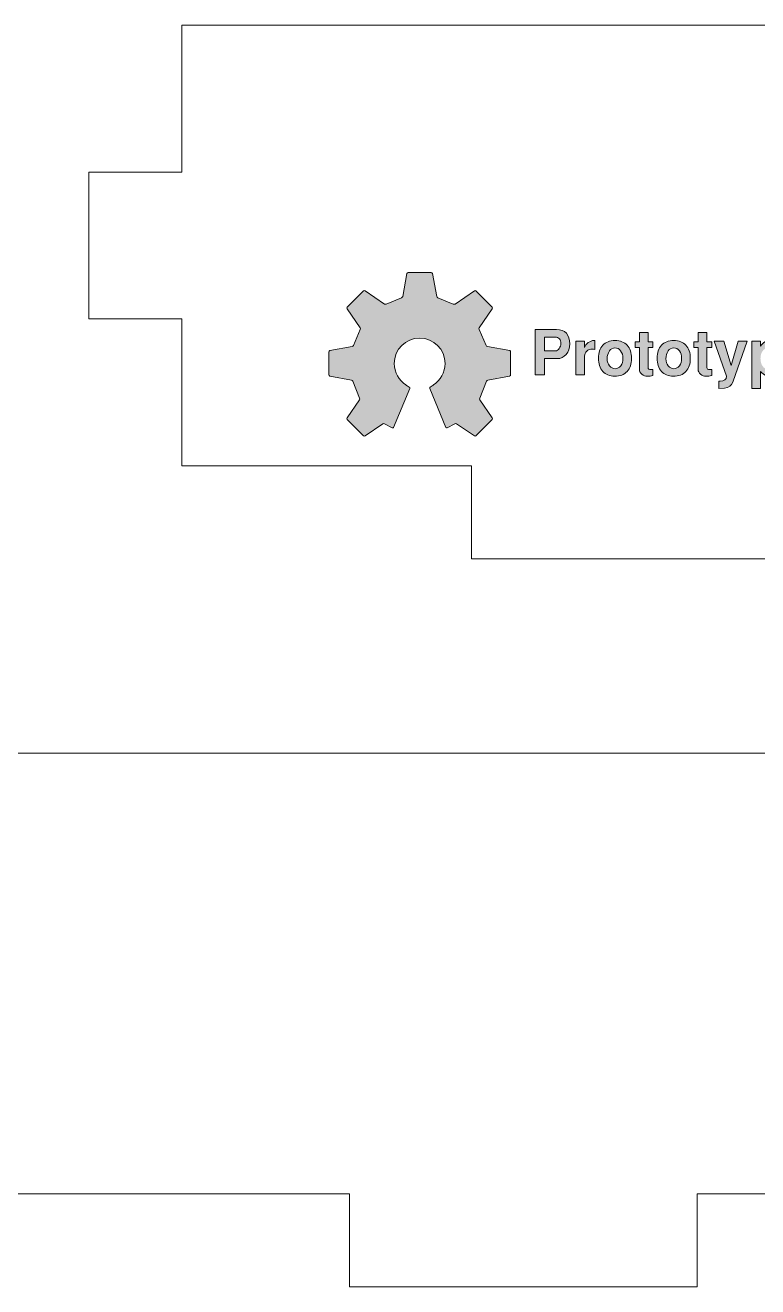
# Model space of a CAD drawing. Header units: inches. Extents: x 0.7 to 10.9, y -10.9 to -0.5.
# Drawn here: x 5.935 to 7.407, y -10.94 to -8.403 of the extents above; entities that cross this region are included whole.
import ezdxf

# ---------------------------------------------------------------- set-up
doc = ezdxf.new("R2010")
doc.units = ezdxf.units.IN
doc.header["$MEASUREMENT"] = 0
doc.layers.add('Layer 1', color=7, linetype='Continuous')

# ---------------------------------------------------------------- blocks, each defined once
blk = doc.blocks.new('block 3')
at = {"layer": 'Layer 1', "color": 7, "lineweight": 5, "true_color": 0xffffff}
blk.add_lwpolyline([(6.8321, -9.4761), (7.4399, -9.4761)], dxfattribs=at)
blk = doc.blocks.new('block 5')
at = {"layer": 'Layer 1', "color": 7, "lineweight": 5, "true_color": 0xffffff}
for points in [[(5.8882, -10.7529), (6.5868, -10.7529)], [(6.5868, -10.9398), (6.5868, -10.7529)], [(7.2855, -10.7529), (7.9842, -10.7529)], [(7.2855, -10.9398), (7.2855, -10.7529)], [(7.2855, -10.9398), (6.5868, -10.9398)]]:
    blk.add_lwpolyline(points, dxfattribs=at)
blk = doc.blocks.new('block 4')
at = {"layer": 'Layer 1', "color": 7, "lineweight": 5, "true_color": 0xffffff}
blk.add_lwpolyline([(8.3973, -9.867), (2.6802, -9.867)], dxfattribs=at)
at = {"layer": 'Layer 1'}
blk.add_blockref('block 5', (0, 0), dxfattribs=at)
blk = doc.blocks.new('block 19')
at = {"layer": 'Layer 1', "true_color": 0xed1f24}
h = blk.add_hatch(color=240, dxfattribs=at)
h.dxf.hatch_style = 2
edge = h.paths.add_edge_path()
edge.add_spline(control_points=[(7.0297, -9.0441), (7.0297, -9.0525), (7.0272, -9.0596), (7.0222, -9.0652), (7.0172, -9.0708), (7.0114, -9.0736), (7.0049, -9.0736), (7.0049, -9.0736), (6.9788, -9.0736), (6.9788, -9.0736), (6.9788, -9.0736), (6.9788, -9.1061), (6.9788, -9.1061), (6.9788, -9.1061), (6.9601, -9.1061), (6.9601, -9.1061), (6.9601, -9.1061), (6.9601, -9.015), (6.9601, -9.015), (6.9601, -9.015), (7.0029, -9.015), (7.0029, -9.015), (7.0118, -9.015), (7.0184, -9.0176), (7.0229, -9.0227), (7.0274, -9.0279), (7.0297, -9.035), (7.0297, -9.0441)], knot_values=[0, 0, 0, 0, 1, 1, 1, 2, 2, 2, 3, 3, 3, 4, 4, 4, 5, 5, 5, 6, 6, 6, 7, 7, 7, 8, 8, 8, 9, 9, 9, 9], degree=3, periodic=1)
edge = h.paths.add_edge_path()
edge.add_spline(control_points=[(7.0116, -9.043), (7.0116, -9.0393), (7.0106, -9.0362), (7.0086, -9.034), (7.0066, -9.0317), (7.0038, -9.0306), (7.0002, -9.0306), (7.0002, -9.0306), (6.9788, -9.0306), (6.9788, -9.0306), (6.9788, -9.0306), (6.9788, -9.058), (6.9788, -9.058), (6.9788, -9.058), (7.0007, -9.058), (7.0007, -9.058), (7.0037, -9.058), (7.0063, -9.0564), (7.0084, -9.0531), (7.0105, -9.0501), (7.0116, -9.0467), (7.0116, -9.043)], knot_values=[0, 0, 0, 0, 1, 1, 1, 2, 2, 2, 3, 3, 3, 4, 4, 4, 5, 5, 5, 6, 6, 6, 7, 7, 7, 7], degree=3, periodic=1)
h = blk.add_hatch(color=240, dxfattribs=at)
h.dxf.hatch_style = 2
edge = h.paths.add_edge_path()
edge.add_spline(control_points=[(7.1967, -9.1075), (7.1926, -9.1085), (7.1889, -9.109), (7.1856, -9.109), (7.1812, -9.109), (7.1774, -9.1076), (7.1742, -9.1049), (7.171, -9.1022), (7.1694, -9.099), (7.1694, -9.0952), (7.1694, -9.0952), (7.1694, -9.0514), (7.1694, -9.0514), (7.1694, -9.0514), (7.1608, -9.0514), (7.1608, -9.0514), (7.1608, -9.0514), (7.1608, -9.0397), (7.1608, -9.0397), (7.1608, -9.0397), (7.1694, -9.0397), (7.1694, -9.0397), (7.1694, -9.0397), (7.1694, -9.0214), (7.1694, -9.0214), (7.1694, -9.0214), (7.187, -9.0214), (7.187, -9.0214), (7.187, -9.0214), (7.187, -9.0397), (7.187, -9.0397), (7.187, -9.0397), (7.1967, -9.0397), (7.1967, -9.0397), (7.1967, -9.0397), (7.1967, -9.0514), (7.1967, -9.0514), (7.1967, -9.0514), (7.187, -9.0514), (7.187, -9.0514), (7.187, -9.0514), (7.187, -9.0917), (7.187, -9.0917), (7.187, -9.0943), (7.1889, -9.0956), (7.1928, -9.0956), (7.1937, -9.0955), (7.195, -9.0955), (7.1967, -9.0954), (7.1967, -9.0954), (7.1967, -9.1075), (7.1967, -9.1075)], knot_values=[0, 0, 0, 0, 1, 1, 1, 2, 2, 2, 3, 3, 3, 4, 4, 4, 5, 5, 5, 6, 6, 6, 7, 7, 7, 8, 8, 8, 9, 9, 9, 10, 10, 10, 11, 11, 11, 12, 12, 12, 13, 13, 13, 14, 14, 14, 15, 15, 15, 16, 16, 16, 17, 17, 17, 17], degree=3, periodic=1)
h = blk.add_hatch(color=240, dxfattribs=at)
h.dxf.hatch_style = 2
edge = h.paths.add_edge_path()
edge.add_spline(control_points=[(7.3147, -9.1075), (7.3106, -9.1085), (7.3069, -9.109), (7.3036, -9.109), (7.2992, -9.109), (7.2954, -9.1076), (7.2922, -9.1049), (7.289, -9.1022), (7.2874, -9.099), (7.2874, -9.0952), (7.2874, -9.0952), (7.2874, -9.0514), (7.2874, -9.0514), (7.2874, -9.0514), (7.2788, -9.0514), (7.2788, -9.0514), (7.2788, -9.0514), (7.2788, -9.0397), (7.2788, -9.0397), (7.2788, -9.0397), (7.2874, -9.0397), (7.2874, -9.0397), (7.2874, -9.0397), (7.2874, -9.0214), (7.2874, -9.0214), (7.2874, -9.0214), (7.305, -9.0214), (7.305, -9.0214), (7.305, -9.0214), (7.305, -9.0397), (7.305, -9.0397), (7.305, -9.0397), (7.3147, -9.0397), (7.3147, -9.0397), (7.3147, -9.0397), (7.3147, -9.0514), (7.3147, -9.0514), (7.3147, -9.0514), (7.305, -9.0514), (7.305, -9.0514), (7.305, -9.0514), (7.305, -9.0917), (7.305, -9.0917), (7.305, -9.0943), (7.3069, -9.0956), (7.3108, -9.0956), (7.3117, -9.0955), (7.313, -9.0955), (7.3147, -9.0954), (7.3147, -9.0954), (7.3147, -9.1075), (7.3147, -9.1075)], knot_values=[0, 0, 0, 0, 1, 1, 1, 2, 2, 2, 3, 3, 3, 4, 4, 4, 5, 5, 5, 6, 6, 6, 7, 7, 7, 8, 8, 8, 9, 9, 9, 10, 10, 10, 11, 11, 11, 12, 12, 12, 13, 13, 13, 14, 14, 14, 15, 15, 15, 16, 16, 16, 17, 17, 17, 17], degree=3, periodic=1)
h = blk.add_hatch(color=240, dxfattribs=at)
h.dxf.hatch_style = 2
edge = h.paths.add_edge_path()
edge.add_spline(control_points=[(7.0802, -9.055), (7.0779, -9.0547), (7.0762, -9.0546), (7.0751, -9.0546), (7.0701, -9.0546), (7.0663, -9.0559), (7.0635, -9.0586), (7.0607, -9.0612), (7.0593, -9.0645), (7.0593, -9.0685), (7.0593, -9.0685), (7.0593, -9.1061), (7.0593, -9.1061), (7.0593, -9.1061), (7.0418, -9.1061), (7.0418, -9.1061), (7.0418, -9.1061), (7.0418, -9.0384), (7.0418, -9.0384), (7.0418, -9.0384), (7.0593, -9.0384), (7.0593, -9.0384), (7.0593, -9.0384), (7.0593, -9.0515), (7.0593, -9.0515), (7.0606, -9.0475), (7.0631, -9.0441), (7.0668, -9.0414), (7.0706, -9.0386), (7.0743, -9.0372), (7.0781, -9.0372), (7.0785, -9.0372), (7.0792, -9.0373), (7.0802, -9.0375), (7.0802, -9.0375), (7.0802, -9.055), (7.0802, -9.055)], knot_values=[0, 0, 0, 0, 1, 1, 1, 2, 2, 2, 3, 3, 3, 4, 4, 4, 5, 5, 5, 6, 6, 6, 7, 7, 7, 8, 8, 8, 9, 9, 9, 10, 10, 10, 11, 11, 11, 12, 12, 12, 12], degree=3, periodic=1)
h = blk.add_hatch(color=240, dxfattribs=at)
h.dxf.hatch_style = 2
edge = h.paths.add_edge_path()
edge.add_spline(control_points=[(7.1538, -9.0731), (7.1538, -9.0845), (7.1508, -9.0934), (7.1449, -9.0996), (7.1389, -9.1059), (7.1305, -9.109), (7.1197, -9.109), (7.1096, -9.109), (7.1017, -9.1057), (7.0958, -9.0992), (7.09, -9.0927), (7.0871, -9.0839), (7.0871, -9.0726), (7.0871, -9.0615), (7.09, -9.0529), (7.0958, -9.0466), (7.1017, -9.0404), (7.1099, -9.0372), (7.1204, -9.0372), (7.1309, -9.0372), (7.1391, -9.0404), (7.145, -9.0467), (7.1509, -9.0531), (7.1538, -9.0619), (7.1538, -9.0731)], knot_values=[0, 0, 0, 0, 1, 1, 1, 2, 2, 2, 3, 3, 3, 4, 4, 4, 5, 5, 5, 6, 6, 6, 7, 7, 7, 8, 8, 8, 8], degree=3, periodic=1)
edge = h.paths.add_edge_path()
edge.add_spline(control_points=[(7.1363, -9.0732), (7.1363, -9.0669), (7.1348, -9.0619), (7.1318, -9.058), (7.1288, -9.0541), (7.125, -9.0521), (7.1204, -9.0521), (7.1159, -9.0521), (7.1121, -9.0542), (7.1091, -9.0583), (7.1062, -9.0625), (7.1047, -9.0678), (7.1047, -9.0743), (7.1047, -9.0797), (7.1063, -9.0843), (7.1094, -9.0881), (7.1125, -9.092), (7.1163, -9.0939), (7.1207, -9.0939), (7.1253, -9.0939), (7.129, -9.0919), (7.1319, -9.0881), (7.1349, -9.0842), (7.1363, -9.0793), (7.1363, -9.0732)], knot_values=[0, 0, 0, 0, 1, 1, 1, 2, 2, 2, 3, 3, 3, 4, 4, 4, 5, 5, 5, 6, 6, 6, 7, 7, 7, 8, 8, 8, 8], degree=3, periodic=1)
h = blk.add_hatch(color=240, dxfattribs=at)
h.dxf.hatch_style = 2
edge = h.paths.add_edge_path()
edge.add_spline(control_points=[(7.2718, -9.0731), (7.2718, -9.0845), (7.2688, -9.0934), (7.2629, -9.0996), (7.2569, -9.1059), (7.2485, -9.109), (7.2377, -9.109), (7.2276, -9.109), (7.2197, -9.1057), (7.2138, -9.0992), (7.208, -9.0927), (7.2051, -9.0839), (7.2051, -9.0726), (7.2051, -9.0615), (7.208, -9.0529), (7.2138, -9.0466), (7.2197, -9.0404), (7.2279, -9.0372), (7.2385, -9.0372), (7.2489, -9.0372), (7.2571, -9.0404), (7.263, -9.0467), (7.2689, -9.0531), (7.2718, -9.0619), (7.2718, -9.0731)], knot_values=[0, 0, 0, 0, 1, 1, 1, 2, 2, 2, 3, 3, 3, 4, 4, 4, 5, 5, 5, 6, 6, 6, 7, 7, 7, 8, 8, 8, 8], degree=3, periodic=1)
edge = h.paths.add_edge_path()
edge.add_spline(control_points=[(7.2543, -9.0732), (7.2543, -9.0669), (7.2528, -9.0619), (7.2498, -9.058), (7.2468, -9.0541), (7.243, -9.0521), (7.2385, -9.0521), (7.2339, -9.0521), (7.2301, -9.0542), (7.2271, -9.0583), (7.2242, -9.0625), (7.2227, -9.0678), (7.2227, -9.0743), (7.2227, -9.0797), (7.2243, -9.0843), (7.2274, -9.0881), (7.2305, -9.092), (7.2343, -9.0939), (7.2387, -9.0939), (7.2433, -9.0939), (7.247, -9.0919), (7.25, -9.0881), (7.2529, -9.0842), (7.2543, -9.0793), (7.2543, -9.0732)], knot_values=[0, 0, 0, 0, 1, 1, 1, 2, 2, 2, 3, 3, 3, 4, 4, 4, 5, 5, 5, 6, 6, 6, 7, 7, 7, 8, 8, 8, 8], degree=3, periodic=1)
h = blk.add_hatch(color=240, dxfattribs=at)
h.dxf.hatch_style = 2
edge = h.paths.add_edge_path()
edge.add_spline(control_points=[(7.386, -9.0384), (7.386, -9.0384), (7.357, -9.1211), (7.357, -9.1211), (7.3545, -9.1282), (7.349, -9.1321), (7.3407, -9.1327), (7.3407, -9.1327), (7.3292, -9.1336), (7.3292, -9.1336), (7.3292, -9.1336), (7.3292, -9.1192), (7.3292, -9.1192), (7.3292, -9.1192), (7.3318, -9.1192), (7.3318, -9.1192), (7.3402, -9.1192), (7.3445, -9.1157), (7.3445, -9.1088), (7.3445, -9.1088), (7.3198, -9.0384), (7.3198, -9.0384), (7.3198, -9.0384), (7.3392, -9.0384), (7.3392, -9.0384), (7.3392, -9.0384), (7.3538, -9.0875), (7.3538, -9.0875), (7.3538, -9.0875), (7.368, -9.0384), (7.368, -9.0384), (7.368, -9.0384), (7.386, -9.0384), (7.386, -9.0384)], knot_values=[0, 0, 0, 0, 1, 1, 1, 2, 2, 2, 3, 3, 3, 4, 4, 4, 5, 5, 5, 6, 6, 6, 7, 7, 7, 8, 8, 8, 9, 9, 9, 10, 10, 10, 11, 11, 11, 11], degree=3, periodic=1)
h = blk.add_hatch(color=240, dxfattribs=at)
h.dxf.hatch_style = 2
edge = h.paths.add_edge_path()
edge.add_spline(control_points=[(7.4598, -9.0745), (7.4598, -9.0845), (7.4574, -9.0927), (7.4525, -9.0992), (7.4475, -9.1057), (7.4411, -9.109), (7.4332, -9.109), (7.4287, -9.109), (7.4252, -9.1085), (7.4228, -9.1074), (7.42, -9.1061), (7.4167, -9.1035), (7.4128, -9.0994), (7.4128, -9.0994), (7.4128, -9.1336), (7.4128, -9.1336), (7.4128, -9.1336), (7.3953, -9.1336), (7.3953, -9.1336), (7.3953, -9.1336), (7.3953, -9.0384), (7.3953, -9.0384), (7.3953, -9.0384), (7.4128, -9.0384), (7.4128, -9.0384), (7.4128, -9.0384), (7.4128, -9.0486), (7.4128, -9.0486), (7.4179, -9.041), (7.4243, -9.0372), (7.4321, -9.0372), (7.44, -9.0372), (7.4466, -9.0408), (7.4519, -9.0479), (7.4572, -9.055), (7.4598, -9.0638), (7.4598, -9.0745)], knot_values=[0, 0, 0, 0, 1, 1, 1, 2, 2, 2, 3, 3, 3, 4, 4, 4, 5, 5, 5, 6, 6, 6, 7, 7, 7, 8, 8, 8, 9, 9, 9, 10, 10, 10, 11, 11, 11, 12, 12, 12, 12], degree=3, periodic=1)
edge = h.paths.add_edge_path()
edge.add_spline(control_points=[(7.4422, -9.073), (7.4422, -9.0669), (7.4408, -9.062), (7.4381, -9.0583), (7.4353, -9.0546), (7.4317, -9.0527), (7.4272, -9.0527), (7.4232, -9.0527), (7.4198, -9.0547), (7.417, -9.0586), (7.4142, -9.0624), (7.4128, -9.0673), (7.4128, -9.0731), (7.4128, -9.0795), (7.4142, -9.0847), (7.4169, -9.0886), (7.4196, -9.0925), (7.4232, -9.0945), (7.4276, -9.0945), (7.4319, -9.0945), (7.4354, -9.0925), (7.4381, -9.0886), (7.4408, -9.0847), (7.4422, -9.0795), (7.4422, -9.073)], knot_values=[0, 0, 0, 0, 1, 1, 1, 2, 2, 2, 3, 3, 3, 4, 4, 4, 5, 5, 5, 6, 6, 6, 7, 7, 7, 8, 8, 8, 8], degree=3, periodic=1)
at = {"layer": 'Layer 1', "lineweight": 0}
for points, knots in [([(7.0297, -9.0441), (7.0297, -9.0525), (7.0272, -9.0596), (7.0222, -9.0652), (7.0172, -9.0708), (7.0114, -9.0736), (7.0049, -9.0736), (7.0049, -9.0736), (6.9788, -9.0736), (6.9788, -9.0736), (6.9788, -9.0736), (6.9788, -9.1061), (6.9788, -9.1061), (6.9788, -9.1061), (6.9601, -9.1061), (6.9601, -9.1061), (6.9601, -9.1061), (6.9601, -9.015), (6.9601, -9.015), (6.9601, -9.015), (7.0029, -9.015), (7.0029, -9.015), (7.0118, -9.015), (7.0184, -9.0176), (7.0229, -9.0227), (7.0274, -9.0279), (7.0297, -9.035), (7.0297, -9.0441)], [0, 0, 0, 0, 1, 1, 1, 2, 2, 2, 3, 3, 3, 4, 4, 4, 5, 5, 5, 6, 6, 6, 7, 7, 7, 8, 8, 8, 9, 9, 9, 9]), ([(7.1967, -9.1075), (7.1926, -9.1085), (7.1889, -9.109), (7.1856, -9.109), (7.1812, -9.109), (7.1774, -9.1076), (7.1742, -9.1049), (7.171, -9.1022), (7.1694, -9.099), (7.1694, -9.0952), (7.1694, -9.0952), (7.1694, -9.0514), (7.1694, -9.0514), (7.1694, -9.0514), (7.1608, -9.0514), (7.1608, -9.0514), (7.1608, -9.0514), (7.1608, -9.0397), (7.1608, -9.0397), (7.1608, -9.0397), (7.1694, -9.0397), (7.1694, -9.0397), (7.1694, -9.0397), (7.1694, -9.0214), (7.1694, -9.0214), (7.1694, -9.0214), (7.187, -9.0214), (7.187, -9.0214), (7.187, -9.0214), (7.187, -9.0397), (7.187, -9.0397), (7.187, -9.0397), (7.1967, -9.0397), (7.1967, -9.0397), (7.1967, -9.0397), (7.1967, -9.0514), (7.1967, -9.0514), (7.1967, -9.0514), (7.187, -9.0514), (7.187, -9.0514), (7.187, -9.0514), (7.187, -9.0917), (7.187, -9.0917), (7.187, -9.0943), (7.1889, -9.0956), (7.1928, -9.0956), (7.1937, -9.0955), (7.195, -9.0955), (7.1967, -9.0954), (7.1967, -9.0954), (7.1967, -9.1075), (7.1967, -9.1075)], [0, 0, 0, 0, 1, 1, 1, 2, 2, 2, 3, 3, 3, 4, 4, 4, 5, 5, 5, 6, 6, 6, 7, 7, 7, 8, 8, 8, 9, 9, 9, 10, 10, 10, 11, 11, 11, 12, 12, 12, 13, 13, 13, 14, 14, 14, 15, 15, 15, 16, 16, 16, 17, 17, 17, 17]), ([(7.3147, -9.1075), (7.3106, -9.1085), (7.3069, -9.109), (7.3036, -9.109), (7.2992, -9.109), (7.2954, -9.1076), (7.2922, -9.1049), (7.289, -9.1022), (7.2874, -9.099), (7.2874, -9.0952), (7.2874, -9.0952), (7.2874, -9.0514), (7.2874, -9.0514), (7.2874, -9.0514), (7.2788, -9.0514), (7.2788, -9.0514), (7.2788, -9.0514), (7.2788, -9.0397), (7.2788, -9.0397), (7.2788, -9.0397), (7.2874, -9.0397), (7.2874, -9.0397), (7.2874, -9.0397), (7.2874, -9.0214), (7.2874, -9.0214), (7.2874, -9.0214), (7.305, -9.0214), (7.305, -9.0214), (7.305, -9.0214), (7.305, -9.0397), (7.305, -9.0397), (7.305, -9.0397), (7.3147, -9.0397), (7.3147, -9.0397), (7.3147, -9.0397), (7.3147, -9.0514), (7.3147, -9.0514), (7.3147, -9.0514), (7.305, -9.0514), (7.305, -9.0514), (7.305, -9.0514), (7.305, -9.0917), (7.305, -9.0917), (7.305, -9.0943), (7.3069, -9.0956), (7.3108, -9.0956), (7.3117, -9.0955), (7.313, -9.0955), (7.3147, -9.0954), (7.3147, -9.0954), (7.3147, -9.1075), (7.3147, -9.1075)], [0, 0, 0, 0, 1, 1, 1, 2, 2, 2, 3, 3, 3, 4, 4, 4, 5, 5, 5, 6, 6, 6, 7, 7, 7, 8, 8, 8, 9, 9, 9, 10, 10, 10, 11, 11, 11, 12, 12, 12, 13, 13, 13, 14, 14, 14, 15, 15, 15, 16, 16, 16, 17, 17, 17, 17]), ([(7.0116, -9.043), (7.0116, -9.0393), (7.0106, -9.0362), (7.0086, -9.034), (7.0066, -9.0317), (7.0038, -9.0306), (7.0002, -9.0306), (7.0002, -9.0306), (6.9788, -9.0306), (6.9788, -9.0306), (6.9788, -9.0306), (6.9788, -9.058), (6.9788, -9.058), (6.9788, -9.058), (7.0007, -9.058), (7.0007, -9.058), (7.0037, -9.058), (7.0063, -9.0564), (7.0084, -9.0531), (7.0105, -9.0501), (7.0116, -9.0467), (7.0116, -9.043)], [0, 0, 0, 0, 1, 1, 1, 2, 2, 2, 3, 3, 3, 4, 4, 4, 5, 5, 5, 6, 6, 6, 7, 7, 7, 7]), ([(7.0802, -9.055), (7.0779, -9.0547), (7.0762, -9.0546), (7.0751, -9.0546), (7.0701, -9.0546), (7.0663, -9.0559), (7.0635, -9.0586), (7.0607, -9.0612), (7.0593, -9.0645), (7.0593, -9.0685), (7.0593, -9.0685), (7.0593, -9.1061), (7.0593, -9.1061), (7.0593, -9.1061), (7.0418, -9.1061), (7.0418, -9.1061), (7.0418, -9.1061), (7.0418, -9.0384), (7.0418, -9.0384), (7.0418, -9.0384), (7.0593, -9.0384), (7.0593, -9.0384), (7.0593, -9.0384), (7.0593, -9.0515), (7.0593, -9.0515), (7.0606, -9.0475), (7.0631, -9.0441), (7.0668, -9.0414), (7.0706, -9.0386), (7.0743, -9.0372), (7.0781, -9.0372), (7.0785, -9.0372), (7.0792, -9.0373), (7.0802, -9.0375), (7.0802, -9.0375), (7.0802, -9.055), (7.0802, -9.055)], [0, 0, 0, 0, 1, 1, 1, 2, 2, 2, 3, 3, 3, 4, 4, 4, 5, 5, 5, 6, 6, 6, 7, 7, 7, 8, 8, 8, 9, 9, 9, 10, 10, 10, 11, 11, 11, 12, 12, 12, 12]), ([(7.1538, -9.0731), (7.1538, -9.0845), (7.1508, -9.0934), (7.1449, -9.0996), (7.1389, -9.1059), (7.1305, -9.109), (7.1197, -9.109), (7.1096, -9.109), (7.1017, -9.1057), (7.0958, -9.0992), (7.09, -9.0927), (7.0871, -9.0839), (7.0871, -9.0726), (7.0871, -9.0615), (7.09, -9.0529), (7.0958, -9.0466), (7.1017, -9.0404), (7.1099, -9.0372), (7.1204, -9.0372), (7.1309, -9.0372), (7.1391, -9.0404), (7.145, -9.0467), (7.1509, -9.0531), (7.1538, -9.0619), (7.1538, -9.0731)], [0, 0, 0, 0, 1, 1, 1, 2, 2, 2, 3, 3, 3, 4, 4, 4, 5, 5, 5, 6, 6, 6, 7, 7, 7, 8, 8, 8, 8]), ([(7.1363, -9.0732), (7.1363, -9.0669), (7.1348, -9.0619), (7.1318, -9.058), (7.1288, -9.0541), (7.125, -9.0521), (7.1204, -9.0521), (7.1159, -9.0521), (7.1121, -9.0542), (7.1091, -9.0583), (7.1062, -9.0625), (7.1047, -9.0678), (7.1047, -9.0743), (7.1047, -9.0797), (7.1063, -9.0843), (7.1094, -9.0881), (7.1125, -9.092), (7.1163, -9.0939), (7.1207, -9.0939), (7.1253, -9.0939), (7.129, -9.0919), (7.1319, -9.0881), (7.1349, -9.0842), (7.1363, -9.0793), (7.1363, -9.0732)], [0, 0, 0, 0, 1, 1, 1, 2, 2, 2, 3, 3, 3, 4, 4, 4, 5, 5, 5, 6, 6, 6, 7, 7, 7, 8, 8, 8, 8]), ([(7.2718, -9.0731), (7.2718, -9.0845), (7.2688, -9.0934), (7.2629, -9.0996), (7.2569, -9.1059), (7.2485, -9.109), (7.2377, -9.109), (7.2276, -9.109), (7.2197, -9.1057), (7.2138, -9.0992), (7.208, -9.0927), (7.2051, -9.0839), (7.2051, -9.0726), (7.2051, -9.0615), (7.208, -9.0529), (7.2138, -9.0466), (7.2197, -9.0404), (7.2279, -9.0372), (7.2385, -9.0372), (7.2489, -9.0372), (7.2571, -9.0404), (7.263, -9.0467), (7.2689, -9.0531), (7.2718, -9.0619), (7.2718, -9.0731)], [0, 0, 0, 0, 1, 1, 1, 2, 2, 2, 3, 3, 3, 4, 4, 4, 5, 5, 5, 6, 6, 6, 7, 7, 7, 8, 8, 8, 8]), ([(7.2543, -9.0732), (7.2543, -9.0669), (7.2528, -9.0619), (7.2498, -9.058), (7.2468, -9.0541), (7.243, -9.0521), (7.2385, -9.0521), (7.2339, -9.0521), (7.2301, -9.0542), (7.2271, -9.0583), (7.2242, -9.0625), (7.2227, -9.0678), (7.2227, -9.0743), (7.2227, -9.0797), (7.2243, -9.0843), (7.2274, -9.0881), (7.2305, -9.092), (7.2343, -9.0939), (7.2387, -9.0939), (7.2433, -9.0939), (7.247, -9.0919), (7.25, -9.0881), (7.2529, -9.0842), (7.2543, -9.0793), (7.2543, -9.0732)], [0, 0, 0, 0, 1, 1, 1, 2, 2, 2, 3, 3, 3, 4, 4, 4, 5, 5, 5, 6, 6, 6, 7, 7, 7, 8, 8, 8, 8]), ([(7.386, -9.0384), (7.386, -9.0384), (7.357, -9.1211), (7.357, -9.1211), (7.3545, -9.1282), (7.349, -9.1321), (7.3407, -9.1327), (7.3407, -9.1327), (7.3292, -9.1336), (7.3292, -9.1336), (7.3292, -9.1336), (7.3292, -9.1192), (7.3292, -9.1192), (7.3292, -9.1192), (7.3318, -9.1192), (7.3318, -9.1192), (7.3402, -9.1192), (7.3445, -9.1157), (7.3445, -9.1088), (7.3445, -9.1088), (7.3198, -9.0384), (7.3198, -9.0384), (7.3198, -9.0384), (7.3392, -9.0384), (7.3392, -9.0384), (7.3392, -9.0384), (7.3538, -9.0875), (7.3538, -9.0875), (7.3538, -9.0875), (7.368, -9.0384), (7.368, -9.0384), (7.368, -9.0384), (7.386, -9.0384), (7.386, -9.0384)], [0, 0, 0, 0, 1, 1, 1, 2, 2, 2, 3, 3, 3, 4, 4, 4, 5, 5, 5, 6, 6, 6, 7, 7, 7, 8, 8, 8, 9, 9, 9, 10, 10, 10, 11, 11, 11, 11]), ([(7.4598, -9.0745), (7.4598, -9.0845), (7.4574, -9.0927), (7.4525, -9.0992), (7.4475, -9.1057), (7.4411, -9.109), (7.4332, -9.109), (7.4287, -9.109), (7.4252, -9.1085), (7.4228, -9.1074), (7.42, -9.1061), (7.4167, -9.1035), (7.4128, -9.0994), (7.4128, -9.0994), (7.4128, -9.1336), (7.4128, -9.1336), (7.4128, -9.1336), (7.3953, -9.1336), (7.3953, -9.1336), (7.3953, -9.1336), (7.3953, -9.0384), (7.3953, -9.0384), (7.3953, -9.0384), (7.4128, -9.0384), (7.4128, -9.0384), (7.4128, -9.0384), (7.4128, -9.0486), (7.4128, -9.0486), (7.4179, -9.041), (7.4243, -9.0372), (7.4321, -9.0372), (7.44, -9.0372), (7.4466, -9.0408), (7.4519, -9.0479), (7.4572, -9.055), (7.4598, -9.0638), (7.4598, -9.0745)], [0, 0, 0, 0, 1, 1, 1, 2, 2, 2, 3, 3, 3, 4, 4, 4, 5, 5, 5, 6, 6, 6, 7, 7, 7, 8, 8, 8, 9, 9, 9, 10, 10, 10, 11, 11, 11, 12, 12, 12, 12])]:
    blk.add_open_spline(points, degree=3, knots=knots, dxfattribs=at)
blk = doc.blocks.new('block 18')
at = {"layer": 'Layer 1', "true_color": 0xed1f24}
h = blk.add_hatch(color=240, dxfattribs=at)
h.dxf.hatch_style = 2
edge = h.paths.add_edge_path()
edge.add_spline(control_points=[(6.9088, -9.0576), (6.9088, -9.0576), (6.8639, -9.0493), (6.8639, -9.0493), (6.8628, -9.0491), (6.8616, -9.0481), (6.8612, -9.047), (6.8612, -9.047), (6.8474, -9.0149), (6.8474, -9.0149), (6.8469, -9.0139), (6.847, -9.0123), (6.8477, -9.0114), (6.8477, -9.0114), (6.8738, -8.9733), (6.8738, -8.9733), (6.8744, -8.9724), (6.8743, -8.971), (6.8735, -8.9702), (6.8735, -8.9702), (6.8409, -8.9375), (6.8409, -8.9375), (6.8401, -8.9367), (6.8387, -8.9366), (6.8378, -8.9372), (6.8378, -8.9372), (6.799, -8.9639), (6.799, -8.9639), (6.798, -8.9645), (6.7965, -8.9646), (6.7955, -8.9641), (6.7955, -8.9641), (6.7644, -8.9514), (6.7644, -8.9514), (6.7633, -8.951), (6.7623, -8.9498), (6.7621, -8.9487), (6.7621, -8.9487), (6.7534, -8.9023), (6.7534, -8.9023), (6.7532, -8.9012), (6.7521, -8.9003), (6.751, -8.9003), (6.751, -8.9003), (6.7048, -8.9003), (6.7048, -8.9003), (6.7037, -8.9003), (6.7026, -8.9012), (6.7024, -8.9023), (6.7024, -8.9023), (6.6938, -8.9487), (6.6938, -8.9487), (6.6936, -8.9498), (6.6925, -8.951), (6.6915, -8.9514), (6.6915, -8.9514), (6.6604, -8.9641), (6.6604, -8.9641), (6.6594, -8.9646), (6.6578, -8.9645), (6.6569, -8.9639), (6.6569, -8.9639), (6.6181, -8.9372), (6.6181, -8.9372), (6.6172, -8.9366), (6.6158, -8.9367), (6.615, -8.9375), (6.615, -8.9375), (6.5823, -8.9702), (6.5823, -8.9702), (6.5815, -8.971), (6.5814, -8.9724), (6.582, -8.9733), (6.582, -8.9733), (6.6082, -9.0114), (6.6082, -9.0114), (6.6088, -9.0123), (6.6089, -9.0139), (6.6084, -9.0149), (6.6084, -9.0149), (6.5946, -9.047), (6.5946, -9.047), (6.5943, -9.0481), (6.5931, -9.0491), (6.592, -9.0493), (6.592, -9.0493), (6.5471, -9.0576), (6.5471, -9.0576), (6.546, -9.0578), (6.5451, -9.0589), (6.5451, -9.06), (6.5451, -9.06), (6.5451, -9.1062), (6.5451, -9.1062), (6.5451, -9.1074), (6.546, -9.1084), (6.5471, -9.1086), (6.5471, -9.1086), (6.5909, -9.1168), (6.5909, -9.1168), (6.592, -9.117), (6.5931, -9.118), (6.5935, -9.1191), (6.5935, -9.1191), (6.6072, -9.1532), (6.6072, -9.1532), (6.6076, -9.1542), (6.6075, -9.1558), (6.6069, -9.1567), (6.6069, -9.1567), (6.582, -9.193), (6.582, -9.193), (6.5814, -9.1939), (6.5815, -9.1953), (6.5823, -9.1961), (6.5823, -9.1961), (6.615, -9.2287), (6.615, -9.2287), (6.6158, -9.2295), (6.6172, -9.2297), (6.6181, -9.229), (6.6181, -9.229), (6.6537, -9.2046), (6.6537, -9.2046), (6.6546, -9.204), (6.6561, -9.2039), (6.6571, -9.2045), (6.6571, -9.2045), (6.6728, -9.2129), (6.6728, -9.2129), (6.6738, -9.2134), (6.675, -9.2129), (6.6754, -9.2119), (6.6754, -9.2119), (6.7078, -9.1337), (6.7078, -9.1337), (6.7082, -9.1326), (6.7078, -9.1313), (6.7068, -9.1308), (6.7068, -9.1308), (6.7029, -9.1284), (6.7029, -9.1284), (6.7022, -9.1279), (6.7012, -9.1271), (6.7004, -9.1265), (6.6862, -9.1174), (6.6768, -9.1015), (6.6768, -9.0834), (6.6768, -9.0552), (6.6997, -9.0323), (6.7279, -9.0323), (6.7561, -9.0323), (6.779, -9.0552), (6.779, -9.0834), (6.779, -9.1015), (6.7696, -9.1174), (6.7554, -9.1265), (6.7547, -9.1271), (6.7537, -9.1279), (6.753, -9.1284), (6.753, -9.1284), (6.749, -9.1308), (6.749, -9.1308), (6.7481, -9.1313), (6.7476, -9.1326), (6.7481, -9.1337), (6.7481, -9.1337), (6.7804, -9.2119), (6.7804, -9.2119), (6.7809, -9.2129), (6.782, -9.2134), (6.783, -9.2129), (6.783, -9.2129), (6.7987, -9.2045), (6.7987, -9.2045), (6.7997, -9.2039), (6.8012, -9.204), (6.8021, -9.2046), (6.8021, -9.2046), (6.8378, -9.229), (6.8378, -9.229), (6.8387, -9.2297), (6.8401, -9.2295), (6.8409, -9.2287), (6.8409, -9.2287), (6.8735, -9.1961), (6.8735, -9.1961), (6.8743, -9.1953), (6.8745, -9.1939), (6.8738, -9.193), (6.8738, -9.193), (6.8489, -9.1567), (6.8489, -9.1567), (6.8483, -9.1558), (6.8482, -9.1542), (6.8487, -9.1532), (6.8487, -9.1532), (6.8624, -9.1191), (6.8624, -9.1191), (6.8627, -9.118), (6.8639, -9.117), (6.8649, -9.1168), (6.8649, -9.1168), (6.9087, -9.1086), (6.9087, -9.1086), (6.9098, -9.1084), (6.9107, -9.1074), (6.9107, -9.1062), (6.9107, -9.1062), (6.9107, -9.06), (6.9107, -9.06), (6.9107, -9.0589), (6.9098, -9.0578), (6.9088, -9.0576)], knot_values=[0, 0, 0, 0, 0.013889, 0.013889, 0.013889, 0.027778, 0.027778, 0.027778, 0.041667, 0.041667, 0.041667, 0.055556, 0.055556, 0.055556, 0.069444, 0.069444, 0.069444, 0.083333, 0.083333, 0.083333, 0.097222, 0.097222, 0.097222, 0.111111, 0.111111, 0.111111, 0.125, 0.125, 0.125, 0.138889, 0.138889, 0.138889, 0.152778, 0.152778, 0.152778, 0.166667, 0.166667, 0.166667, 0.180556, 0.180556, 0.180556, 0.194444, 0.194444, 0.194444, 0.208333, 0.208333, 0.208333, 0.222222, 0.222222, 0.222222, 0.236111, 0.236111, 0.236111, 0.25, 0.25, 0.25, 0.263889, 0.263889, 0.263889, 0.277778, 0.277778, 0.277778, 0.291667, 0.291667, 0.291667, 0.305556, 0.305556, 0.305556, 0.319444, 0.319444, 0.319444, 0.333333, 0.333333, 0.333333, 0.347222, 0.347222, 0.347222, 0.361111, 0.361111, 0.361111, 0.375, 0.375, 0.375, 0.388889, 0.388889, 0.388889, 0.402778, 0.402778, 0.402778, 0.416667, 0.416667, 0.416667, 0.430556, 0.430556, 0.430556, 0.444444, 0.444444, 0.444444, 0.458333, 0.458333, 0.458333, 0.472222, 0.472222, 0.472222, 0.486111, 0.486111, 0.486111, 0.5, 0.5, 0.5, 0.513889, 0.513889, 0.513889, 0.527778, 0.527778, 0.527778, 0.541667, 0.541667, 0.541667, 0.555556, 0.555556, 0.555556, 0.569444, 0.569444, 0.569444, 0.583333, 0.583333, 0.583333, 0.597222, 0.597222, 0.597222, 0.611111, 0.611111, 0.611111, 0.625, 0.625, 0.625, 0.638889, 0.638889, 0.638889, 0.652778, 0.652778, 0.652778, 0.666667, 0.666667, 0.666667, 0.680556, 0.680556, 0.680556, 0.694444, 0.694444, 0.694444, 0.708333, 0.708333, 0.708333, 0.722222, 0.722222, 0.722222, 0.736111, 0.736111, 0.736111, 0.75, 0.75, 0.75, 0.763889, 0.763889, 0.763889, 0.777778, 0.777778, 0.777778, 0.791667, 0.791667, 0.791667, 0.805556, 0.805556, 0.805556, 0.819444, 0.819444, 0.819444, 0.833333, 0.833333, 0.833333, 0.847222, 0.847222, 0.847222, 0.861111, 0.861111, 0.861111, 0.875, 0.875, 0.875, 0.888889, 0.888889, 0.888889, 0.902778, 0.902778, 0.902778, 0.916667, 0.916667, 0.916667, 0.930556, 0.930556, 0.930556, 0.944444, 0.944444, 0.944444, 0.958333, 0.958333, 0.958333, 0.972222, 0.972222, 0.972222, 0.986111, 0.986111, 0.986111, 0.986111], degree=3, periodic=0)
edge.add_line((6.9088, -9.0576), (6.9088, -9.0576))
at = {"layer": 'Layer 1', "lineweight": 0}
blk.add_open_spline([(6.9088, -9.0576), (6.9088, -9.0576), (6.8639, -9.0493), (6.8639, -9.0493), (6.8628, -9.0491), (6.8616, -9.0481), (6.8612, -9.047), (6.8612, -9.047), (6.8474, -9.0149), (6.8474, -9.0149), (6.8469, -9.0139), (6.847, -9.0123), (6.8477, -9.0114), (6.8477, -9.0114), (6.8738, -8.9733), (6.8738, -8.9733), (6.8744, -8.9724), (6.8743, -8.971), (6.8735, -8.9702), (6.8735, -8.9702), (6.8409, -8.9375), (6.8409, -8.9375), (6.8401, -8.9367), (6.8387, -8.9366), (6.8378, -8.9372), (6.8378, -8.9372), (6.799, -8.9639), (6.799, -8.9639), (6.798, -8.9645), (6.7965, -8.9646), (6.7955, -8.9641), (6.7955, -8.9641), (6.7644, -8.9514), (6.7644, -8.9514), (6.7633, -8.951), (6.7623, -8.9498), (6.7621, -8.9487), (6.7621, -8.9487), (6.7534, -8.9023), (6.7534, -8.9023), (6.7532, -8.9012), (6.7521, -8.9003), (6.751, -8.9003), (6.751, -8.9003), (6.7048, -8.9003), (6.7048, -8.9003), (6.7037, -8.9003), (6.7026, -8.9012), (6.7024, -8.9023), (6.7024, -8.9023), (6.6938, -8.9487), (6.6938, -8.9487), (6.6936, -8.9498), (6.6925, -8.951), (6.6915, -8.9514), (6.6915, -8.9514), (6.6604, -8.9641), (6.6604, -8.9641), (6.6594, -8.9646), (6.6578, -8.9645), (6.6569, -8.9639), (6.6569, -8.9639), (6.6181, -8.9372), (6.6181, -8.9372), (6.6172, -8.9366), (6.6158, -8.9367), (6.615, -8.9375), (6.615, -8.9375), (6.5823, -8.9702), (6.5823, -8.9702), (6.5815, -8.971), (6.5814, -8.9724), (6.582, -8.9733), (6.582, -8.9733), (6.6082, -9.0114), (6.6082, -9.0114), (6.6088, -9.0123), (6.6089, -9.0139), (6.6084, -9.0149), (6.6084, -9.0149), (6.5946, -9.047), (6.5946, -9.047), (6.5943, -9.0481), (6.5931, -9.0491), (6.592, -9.0493), (6.592, -9.0493), (6.5471, -9.0576), (6.5471, -9.0576), (6.546, -9.0578), (6.5451, -9.0589), (6.5451, -9.06), (6.5451, -9.06), (6.5451, -9.1062), (6.5451, -9.1062), (6.5451, -9.1074), (6.546, -9.1084), (6.5471, -9.1086), (6.5471, -9.1086), (6.5909, -9.1168), (6.5909, -9.1168), (6.592, -9.117), (6.5931, -9.118), (6.5935, -9.1191), (6.5935, -9.1191), (6.6072, -9.1532), (6.6072, -9.1532), (6.6076, -9.1542), (6.6075, -9.1558), (6.6069, -9.1567), (6.6069, -9.1567), (6.582, -9.193), (6.582, -9.193), (6.5814, -9.1939), (6.5815, -9.1953), (6.5823, -9.1961), (6.5823, -9.1961), (6.615, -9.2287), (6.615, -9.2287), (6.6158, -9.2295), (6.6172, -9.2297), (6.6181, -9.229), (6.6181, -9.229), (6.6537, -9.2046), (6.6537, -9.2046), (6.6546, -9.204), (6.6561, -9.2039), (6.6571, -9.2045), (6.6571, -9.2045), (6.6728, -9.2129), (6.6728, -9.2129), (6.6738, -9.2134), (6.675, -9.2129), (6.6754, -9.2119), (6.6754, -9.2119), (6.7078, -9.1337), (6.7078, -9.1337), (6.7082, -9.1326), (6.7078, -9.1313), (6.7068, -9.1308), (6.7068, -9.1308), (6.7029, -9.1284), (6.7029, -9.1284), (6.7022, -9.1279), (6.7012, -9.1271), (6.7004, -9.1265), (6.6862, -9.1174), (6.6768, -9.1015), (6.6768, -9.0834), (6.6768, -9.0552), (6.6997, -9.0323), (6.7279, -9.0323), (6.7561, -9.0323), (6.779, -9.0552), (6.779, -9.0834), (6.779, -9.1015), (6.7696, -9.1174), (6.7554, -9.1265), (6.7547, -9.1271), (6.7537, -9.1279), (6.753, -9.1284), (6.753, -9.1284), (6.749, -9.1308), (6.749, -9.1308), (6.7481, -9.1313), (6.7476, -9.1326), (6.7481, -9.1337), (6.7481, -9.1337), (6.7804, -9.2119), (6.7804, -9.2119), (6.7809, -9.2129), (6.782, -9.2134), (6.783, -9.2129), (6.783, -9.2129), (6.7987, -9.2045), (6.7987, -9.2045), (6.7997, -9.2039), (6.8012, -9.204), (6.8021, -9.2046), (6.8021, -9.2046), (6.8378, -9.229), (6.8378, -9.229), (6.8387, -9.2297), (6.8401, -9.2295), (6.8409, -9.2287), (6.8409, -9.2287), (6.8735, -9.1961), (6.8735, -9.1961), (6.8743, -9.1953), (6.8745, -9.1939), (6.8738, -9.193), (6.8738, -9.193), (6.8489, -9.1567), (6.8489, -9.1567), (6.8483, -9.1558), (6.8482, -9.1542), (6.8487, -9.1532), (6.8487, -9.1532), (6.8624, -9.1191), (6.8624, -9.1191), (6.8627, -9.118), (6.8639, -9.117), (6.8649, -9.1168), (6.8649, -9.1168), (6.9087, -9.1086), (6.9087, -9.1086), (6.9098, -9.1084), (6.9107, -9.1074), (6.9107, -9.1062), (6.9107, -9.1062), (6.9107, -9.06), (6.9107, -9.06), (6.9107, -9.0589), (6.9098, -9.0578), (6.9088, -9.0576)], degree=3, knots=[0, 0, 0, 0, 1, 1, 1, 2, 2, 2, 3, 3, 3, 4, 4, 4, 5, 5, 5, 6, 6, 6, 7, 7, 7, 8, 8, 8, 9, 9, 9, 10, 10, 10, 11, 11, 11, 12, 12, 12, 13, 13, 13, 14, 14, 14, 15, 15, 15, 16, 16, 16, 17, 17, 17, 18, 18, 18, 19, 19, 19, 20, 20, 20, 21, 21, 21, 22, 22, 22, 23, 23, 23, 24, 24, 24, 25, 25, 25, 26, 26, 26, 27, 27, 27, 28, 28, 28, 29, 29, 29, 30, 30, 30, 31, 31, 31, 32, 32, 32, 33, 33, 33, 34, 34, 34, 35, 35, 35, 36, 36, 36, 37, 37, 37, 38, 38, 38, 39, 39, 39, 40, 40, 40, 41, 41, 41, 42, 42, 42, 43, 43, 43, 44, 44, 44, 45, 45, 45, 46, 46, 46, 47, 47, 47, 48, 48, 48, 49, 49, 49, 50, 50, 50, 51, 51, 51, 52, 52, 52, 53, 53, 53, 54, 54, 54, 55, 55, 55, 56, 56, 56, 57, 57, 57, 58, 58, 58, 59, 59, 59, 60, 60, 60, 61, 61, 61, 62, 62, 62, 63, 63, 63, 64, 64, 64, 65, 65, 65, 66, 66, 66, 67, 67, 67, 68, 68, 68, 69, 69, 69, 70, 70, 70, 71, 71, 71, 71], dxfattribs=at)
at = {"layer": 'Layer 1'}
blk.add_blockref('block 19', (0, 0), dxfattribs=at)

msp = doc.modelspace()

# ---------------------------------------------------------------- linework, layer by layer
at = {"layer": 'Layer 1', "color": 7, "lineweight": 5, "true_color": 0xffffff}
for points in [[(6.2502, -8.6986), (6.2502, -8.4033)], [(10.3841, -8.4033), (6.2502, -8.4033)], [(6.0632, -8.6986), (6.0632, -8.9938)], [(6.2502, -8.6986), (6.0632, -8.6986)], [(6.0632, -8.9938), (6.2502, -8.9938)], [(6.2502, -8.9938), (6.2502, -9.2891)], [(6.2502, -9.2891), (6.8321, -9.2891)], [(6.8321, -9.4761), (6.8321, -9.2891)]]:
    msp.add_lwpolyline(points, dxfattribs=at)

# ---------------------------------------------------------------- block references
at = {"layer": 'Layer 1'}
for name in ['block 18', 'block 3', 'block 4']:
    msp.add_blockref(name, (0, 0), dxfattribs=at)

doc.saveas('drawing.dxf')
